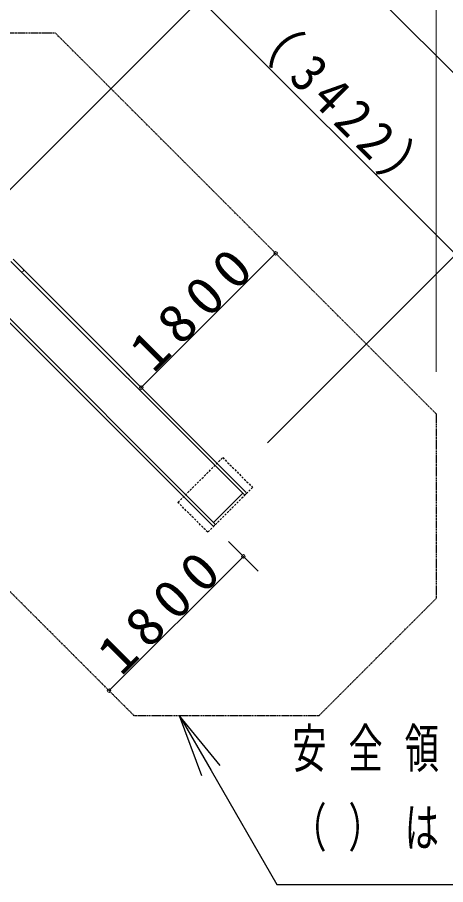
# Model space of a CAD drawing. Units: millimetres, scale not verified, with parts at other scales. Extents: x -19538 to 12, y -3090 to 13350.
# Drawn here: x -9666 to -8651, y 10031 to 12087 of the extents above; entities that cross this region are included whole.
import ezdxf

# ---------------------------------------------------------------- set-up
doc = ezdxf.new("R2010")
doc.units = ezdxf.units.MM
doc.linetypes.add('USER3', pattern=[8, 3, -1, 1, -1, 1, -1])
doc.linetypes.add('USER4', pattern=[8, 5, -3])
doc.layers.add('線', color=2, linetype='Continuous', lineweight=25)
doc.layers.add('補助', color=2, linetype='Continuous', lineweight=13)
doc.styles.add('ＭＳ ゴシック', font='')
doc.styles.get('ＭＳ ゴシック').set_extended_font_data('MS Gothic')

# ---------------------------------------------------------------- blocks, each defined once
blk = doc.blocks.new('dimension_origin')
at = {"color": 0, "linetype": 'Continuous', "lineweight": -2}
blk.add_circle((0, 0), 1.25, dxfattribs=at)

msp = doc.modelspace()

# ---------------------------------------------------------------- linework, layer by layer
at = {"layer": '線', "linetype": 'USER3'}
for p, q in [((-10102.078, 12050), (-9576.469, 12050)), ((-8673.394, 11146.925), (-9576.469, 12050)), ((-8673.394, 11146.925), (-8673.394, 10709.691)), ((-9388.845, 10431.474), (-9684.52, 10727.149)), ((-8951.611, 10431.474), (-8673.394, 10709.691)), ((-8951.611, 10431.474), (-9388.845, 10431.474))]:
    msp.add_line(p, q, dxfattribs=at)
at = {"layer": '線', "color": 7, "lineweight": 13}
for p, q in [((-9129.198, 10956.716), (-9680.871, 11508.388)), ((-9124.39, 10961.524), (-9676.062, 11513.197)), ((-9203.444, 10882.47), (-9755.117, 11434.142)), ((-9198.636, 10887.278), (-9750.308, 11438.951)), ((-9200.775, 10889.417), (-9131.337, 10958.855))]:
    msp.add_line(p, q, dxfattribs=at)
at = {"layer": '線', "color": 4, "linetype": 'USER4'}
msp.add_lwpolyline([(-9214.546, 10866.56), (-9285.257, 10937.271), (-9179.191, 11043.337), (-9108.48, 10972.626)], close=True, dxfattribs=at)
at = {"layer": '線', "color": 7, "lineweight": 13}
for centre in [(-9654.529, 11486.855), (-9126.794, 10959.12), (-9201.04, 10884.874)]:
    msp.add_arc(centre, 3.4, 225, 45, dxfattribs=at)
at = {"layer": '補助'}
for p, q in [((-8673.394, 11246.925), (-8673.394, 13000)), ((-9415.01, 12737.068), (-8030.513, 11352.572)), ((-9768.563, 11593.064), (-9196.561, 12165.066)), ((-9768.563, 11593.064), (-9196.561, 12165.066)), ((-9231.916, 12129.711), (-8627.011, 11524.806)), ((-9073.125, 11078.692), (-8591.656, 11560.161)), ((-9073.125, 11078.692), (-8591.656, 11560.161)), ((-9372.1, 11209.234), (-9053.902, 11527.433)), ((-9263.407, 11100.541), (-9407.455, 11244.59)), ((-9165.685, 10844.71), (-9094.974, 10774)), ((-9130.329, 10809.355), (-9448.528, 10491.157))]:
    msp.add_line(p, q, dxfattribs=at)
at = {"layer": '補助', "lineweight": 25}
for p, q in [((-9228.407, 10289.07), (-9281.756, 10431.474)), ((-9185.106, 10314.07), (-9281.756, 10431.474)), ((-9281.756, 10431.474), (-9206.756, 10301.57)), ((-9206.756, 10301.57), (-9050.816, 10031.474)), ((-9050.816, 10031.474), (-9000.816, 10031.474)), ((-9000.816, 10031.474), (-7592.715, 10031.474))]:
    msp.add_line(p, q, dxfattribs=at)

# ---------------------------------------------------------------- block references
at = {"layer": '補助', "xscale": 3.33, "yscale": 3.33}
for p, rotation in [((-9053.902, 11527.433), 225), ((-9372.1, 11209.234), 45), ((-9130.329, 10809.355), 225), ((-9448.528, 10491.157), 45)]:
    msp.add_blockref('dimension_origin', p, dxfattribs=dict(at, rotation=rotation))

# ---------------------------------------------------------------- texts
at = {"layer": '補助', "char_height": 91.64, "attachment_point": 8, "style": 'ＭＳ ゴシック'}
for s, insert, rotation in [('\\T1.33;\\W0.9;（3422）', (-8928.757, 11827.965), 315), ('\\T1.33;\\W1.1;1800', (-9213.708, 11369.041), 45), ('\\T1.33;\\W1.1;1800', (-9290.136, 10650.963), 45)]:
    msp.add_mtext(s, dxfattribs=dict(at, insert=insert, rotation=rotation))
at = {"layer": '補助', "char_height": 91.64, "attachment_point": 1, "style": 'ＭＳ ゴシック'}
for s, insert in [('\\T1.64;\\W0.65;安全領域を示す', (-9014.566, 10400.224)), ('\\T1.64;\\W0.65;（）は基礎位置を示す', (-9014.566, 10212.724))]:
    msp.add_mtext(s, dxfattribs=dict(at, insert=insert))

doc.saveas('drawing.dxf')
